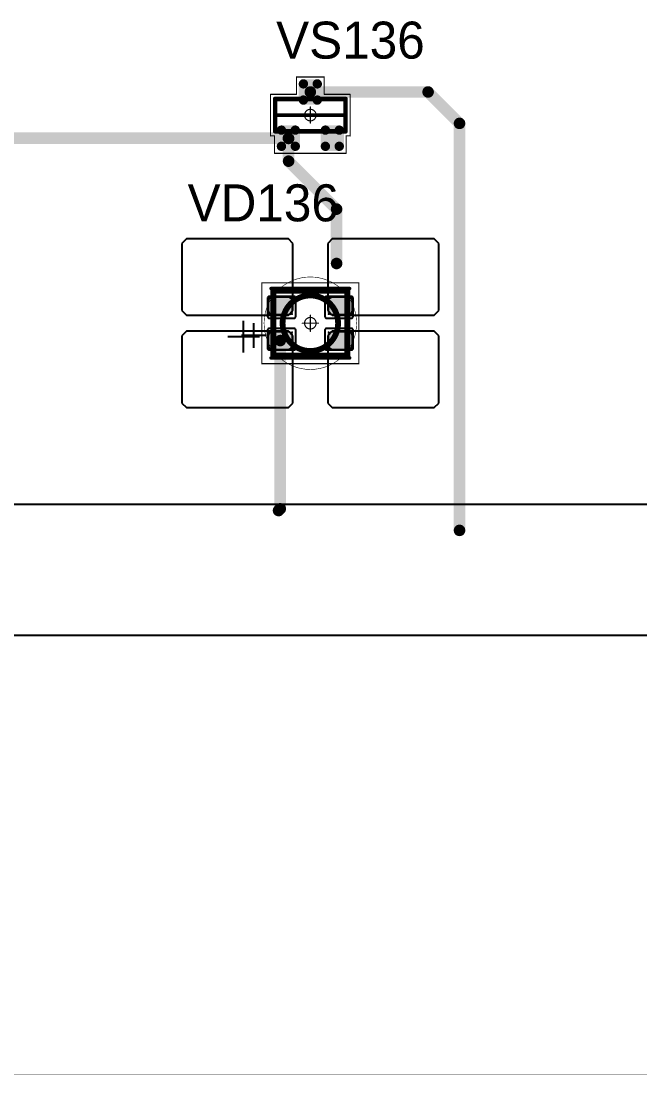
# Model space of a CAD drawing. Header units: millimetres. Extents: x 0 to 400, y 0 to 514.
# Drawn here: x 47.49 to 74.25, y 0 to 45.57 of the extents above; entities that cross this region are included whole.
import ezdxf

# ---------------------------------------------------------------- set-up
doc = ezdxf.new("R2010")
doc.units = ezdxf.units.MM
for name, color, linetype in [('Mechanical10', 56, 'Continuous'), ('Mechanical13', 56, 'Continuous'), ('Mechanical15', 56, 'Continuous'), ('Mechanical2', 216, 'Continuous'), ('TopLayer', 1, 'Continuous'), ('TopOverlay', 2, 'Continuous'), ('TopPaste', 8, 'Continuous'), ('TopSolder', 216, 'Continuous')]:
    doc.layers.add(name, color=color, linetype=linetype)

# ---------------------------------------------------------------- blocks, each defined once
blk = doc.blocks.new('SOT23_46')
at = {"layer": 'Mechanical13', "const_width": 0.2}
for points in [[(-0.7, 1.52), (0.7, 1.52)], [(-0.7, 1.52), (-0.7, -1.52)], [(0.7, 1.52), (0.7, -1.52)], [(-0.7, -1.52), (0.7, -1.52)]]:
    blk.add_lwpolyline(points, dxfattribs=at)
at = {"layer": 'Mechanical13', "const_width": 0.1}
for points in [[(-0.75, 1.52, 1), (-0.65, 1.52, 1)], [(-0.75, 1.52, 1), (-0.65, 1.52, 1)], [(0.65, 1.52, 1), (0.75, 1.52, 1)], [(0.65, 1.52, 1), (0.75, 1.52, 1)], [(-0.75, -1.52, 1), (-0.65, -1.52, 1)], [(-0.75, -1.52, 1), (-0.65, -1.52, 1)], [(0.65, -1.52, 1), (0.75, -1.52, 1)], [(0.65, -1.52, 1), (0.75, -1.52, 1)]]:
    blk.add_lwpolyline(points, format="xyb", close=True, dxfattribs=at)
at = {"layer": 'Mechanical15', "const_width": 0.05}
for points in [[(-1.65, 1.55), (-1.65, -1.55)], [(-1.65, 1.55), (-0.9, 1.55)], [(-0.9, 1.72), (-0.9, 1.55)], [(-0.9, 1.72), (0.9, 1.72)], [(0.9, 1.72), (0.9, 0.6)], [(0.9, 0.6), (1.65, 0.6)], [(1.65, 0.6), (1.65, -0.6)], [(-0.35, 0), (0.35, 0)], [(0, 0.35), (0, -0.35)], [(0.9, -0.6), (1.65, -0.6)], [(0.9, -0.6), (0.9, -1.72)], [(-1.65, -1.55), (-0.9, -1.55)], [(-0.9, -1.55), (-0.9, -1.72)], [(-0.9, -1.72), (0.9, -1.72)]]:
    blk.add_lwpolyline(points, dxfattribs=at)
at = {"layer": 'Mechanical15'}
for points, const_width in [([(-1.662, 1.55, 1), (-1.637, 1.55, 1)], 0.025), ([(-1.662, 1.55, 1), (-1.637, 1.55, 1)], 0.025), ([(-0.913, 1.72, 1), (-0.888, 1.72, 1)], 0.025), ([(-0.913, 1.72, 1), (-0.888, 1.72, 1)], 0.025), ([(-0.913, 1.55, 1), (-0.888, 1.55, 1)], 0.025), ([(-0.913, 1.55, 1), (-0.888, 1.55, 1)], 0.025), ([(0.888, 1.72, 1), (0.913, 1.72, 1)], 0.025), ([(0.888, 1.72, 1), (0.913, 1.72, 1)], 0.025), ([(0.888, 0.6, 1), (0.913, 0.6, 1)], 0.025), ([(0.888, 0.6, 1), (0.913, 0.6, 1)], 0.025), ([(1.637, 0.6, 1), (1.662, 0.6, 1)], 0.025), ([(1.637, 0.6, 1), (1.662, 0.6, 1)], 0.025), ([(-0.362, 0, 1), (-0.337, 0, 1)], 0.025), ([(0.25, 0, 1), (-0.25, 0, 1)], 0.05), ([(-0.262, 0, 1), (-0.238, 0, 1)], 0.025), ([(-0.012, 0.35, 1), (0.012, 0.35, 1)], 0.025), ([(0.238, 0, 1), (0.262, 0, 1)], 0.025), ([(0.337, 0, 1), (0.362, 0, 1)], 0.025), ([(-0.012, -0.35, 1), (0.012, -0.35, 1)], 0.025), ([(0.888, -0.6, 1), (0.913, -0.6, 1)], 0.025), ([(0.888, -0.6, 1), (0.913, -0.6, 1)], 0.025), ([(1.637, -0.6, 1), (1.662, -0.6, 1)], 0.025), ([(1.637, -0.6, 1), (1.662, -0.6, 1)], 0.025), ([(-1.662, -1.55, 1), (-1.637, -1.55, 1)], 0.025), ([(-1.662, -1.55, 1), (-1.637, -1.55, 1)], 0.025), ([(-0.913, -1.55, 1), (-0.888, -1.55, 1)], 0.025), ([(-0.913, -1.55, 1), (-0.888, -1.55, 1)], 0.025), ([(-0.913, -1.72, 1), (-0.888, -1.72, 1)], 0.025), ([(-0.913, -1.72, 1), (-0.888, -1.72, 1)], 0.025), ([(0.888, -1.72, 1), (0.913, -1.72, 1)], 0.025), ([(0.888, -1.72, 1), (0.913, -1.72, 1)], 0.025)]:
    blk.add_lwpolyline(points, format="xyb", close=True, dxfattribs=dict(at, const_width=const_width))
at = {"layer": 'TopLayer', "const_width": 0.1}
for points in [[(-1.4, 1.25, 1), (-1.3, 1.25, 1)], [(-0.7, 1.25, 1), (-0.6, 1.25, 1)], [(-1.4, 0.65, 1), (-1.3, 0.65, 1)], [(-0.7, 0.65, 1), (-0.6, 0.65, 1)], [(0.6, 0.3, 1), (0.7, 0.3, 1)], [(1.3, 0.3, 1), (1.4, 0.3, 1)], [(0.6, -0.3, 1), (0.7, -0.3, 1)], [(1.3, -0.3, 1), (1.4, -0.3, 1)], [(-1.4, -0.65, 1), (-1.3, -0.65, 1)], [(-0.7, -0.65, 1), (-0.6, -0.65, 1)], [(-1.4, -1.25, 1), (-1.3, -1.25, 1)], [(-0.7, -1.25, 1), (-0.6, -1.25, 1)]]:
    blk.add_lwpolyline(points, format="xyb", close=True, dxfattribs=at)
at = {"layer": 'TopLayer'}
for points in [[(-1.45, 1.25), (-1.45, 0.65), (-0.55, 1.25), (-0.55, 0.65)], [(-1.35, 1.35), (-1.35, 0.55), (-0.65, 1.35), (-0.65, 0.55)], [(0.55, 0.3), (0.55, -0.3), (1.45, 0.3), (1.45, -0.3)], [(0.65, 0.4), (0.65, -0.4), (1.35, 0.4), (1.35, -0.4)], [(-1.45, -0.65), (-1.45, -1.25), (-0.55, -0.65), (-0.55, -1.25)], [(-1.35, -0.55), (-1.35, -1.35), (-0.65, -0.55), (-0.65, -1.35)]]:
    blk.add_solid(points, dxfattribs=at)
at = {"layer": 'TopOverlay', "const_width": 0.15}
blk.add_lwpolyline([(0, 1.5), (0, -1.5)], dxfattribs=at)
at = {"layer": 'TopOverlay', "const_width": 0.075}
for points in [[(-0.038, 1.5, 1), (0.038, 1.5, 1)], [(-0.038, -1.5, 1), (0.038, -1.5, 1)]]:
    blk.add_lwpolyline(points, format="xyb", close=True, dxfattribs=at)
at = {"layer": 'TopPaste', "const_width": 0.075}
for points in [[(-1.387, 1.25, 1), (-1.313, 1.25, 1)], [(-0.687, 1.25, 1), (-0.613, 1.25, 1)], [(-1.387, 0.65, 1), (-1.313, 0.65, 1)], [(-0.687, 0.65, 1), (-0.613, 0.65, 1)], [(0.613, 0.3, 1), (0.687, 0.3, 1)], [(1.313, 0.3, 1), (1.387, 0.3, 1)], [(0.613, -0.3, 1), (0.687, -0.3, 1)], [(1.313, -0.3, 1), (1.387, -0.3, 1)], [(-1.387, -0.65, 1), (-1.313, -0.65, 1)], [(-0.687, -0.65, 1), (-0.613, -0.65, 1)], [(-1.387, -1.25, 1), (-1.313, -1.25, 1)], [(-0.687, -1.25, 1), (-0.613, -1.25, 1)]]:
    blk.add_lwpolyline(points, format="xyb", close=True, dxfattribs=at)
at = {"layer": 'TopPaste'}
for points in [[(-1.425, 1.25), (-1.425, 0.65), (-0.575, 1.25), (-0.575, 0.65)], [(-1.35, 1.325), (-1.35, 0.575), (-0.65, 1.325), (-0.65, 0.575)], [(0.575, 0.3), (0.575, -0.3), (1.425, 0.3), (1.425, -0.3)], [(0.65, 0.375), (0.65, -0.375), (1.35, 0.375), (1.35, -0.375)], [(-1.425, -0.65), (-1.425, -1.25), (-0.575, -0.65), (-0.575, -1.25)], [(-1.35, -0.575), (-1.35, -1.325), (-0.65, -0.575), (-0.65, -1.325)]]:
    blk.add_solid(points, dxfattribs=at)
at = {"layer": 'TopSolder', "const_width": 0.202}
for points in [[(-1.451, 1.25, 1), (-1.249, 1.25, 1)], [(-0.751, 1.25, 1), (-0.549, 1.25, 1)], [(-1.451, 0.65, 1), (-1.249, 0.65, 1)], [(-0.751, 0.65, 1), (-0.549, 0.65, 1)], [(0.549, 0.3, 1), (0.751, 0.3, 1)], [(1.249, 0.3, 1), (1.451, 0.3, 1)], [(-1.451, -0.65, 1), (-1.249, -0.65, 1)], [(-0.751, -0.65, 1), (-0.549, -0.65, 1)], [(0.549, -0.3, 1), (0.751, -0.3, 1)], [(1.249, -0.3, 1), (1.451, -0.3, 1)], [(-1.451, -1.25, 1), (-1.249, -1.25, 1)], [(-0.751, -1.25, 1), (-0.549, -1.25, 1)]]:
    blk.add_lwpolyline(points, format="xyb", close=True, dxfattribs=at)
at = {"layer": 'TopSolder'}
for points in [[(-1.35, 1.452), (-1.35, 0.448), (-0.65, 1.452), (-0.65, 0.448)], [(-1.552, 1.25), (-1.552, 0.65), (-0.448, 1.25), (-0.448, 0.65)], [(0.65, 0.502), (0.65, -0.502), (1.35, 0.502), (1.35, -0.502)], [(0.448, 0.3), (0.448, -0.3), (1.552, 0.3), (1.552, -0.3)], [(-1.35, -0.448), (-1.35, -1.452), (-0.65, -0.448), (-0.65, -1.452)], [(-1.552, -0.65), (-1.552, -1.25), (-0.448, -0.65), (-0.448, -1.25)]]:
    blk.add_solid(points, dxfattribs=at)
blk = doc.blocks.new('E65F_219')
at = {"layer": 'Mechanical13'}
for p, q in [((2.441, 1.071), (2.441, 0)), ((1.905, 0.536), (2.976, 0.536))]:
    blk.add_line(p, q, dxfattribs=at)
at = {"layer": 'Mechanical13', "const_width": 0.25}
for points in [[(-1.6, 1.4), (-1.6, -1.4)], [(1.6, 1.4), (-1.6, 1.4)], [(1.6, 1.4), (1.6, -1.4)], [(1.6, -1.4), (-1.6, -1.4)]]:
    blk.add_lwpolyline(points, dxfattribs=at)
at = {"layer": 'Mechanical13'}
for points, const_width in [([(-1.663, 1.4, 1), (-1.538, 1.4, 1)], 0.125), ([(-1.663, 1.4, 1), (-1.538, 1.4, 1)], 0.125), ([(1.537, 1.4, 1), (1.662, 1.4, 1)], 0.125), ([(1.537, 1.4, 1), (1.662, 1.4, 1)], 0.125), ([(1.2, 0, 1), (-1.2, 0, 1)], 0.25), ([(-1.263, 0, 1), (-1.138, 0, 1)], 0.125), ([(1.137, 0, 1), (1.262, 0, 1)], 0.125), ([(-1.663, -1.4, 1), (-1.538, -1.4, 1)], 0.125), ([(-1.663, -1.4, 1), (-1.538, -1.4, 1)], 0.125), ([(1.537, -1.4, 1), (1.662, -1.4, 1)], 0.125), ([(1.537, -1.4, 1), (1.662, -1.4, 1)], 0.125)]:
    blk.add_lwpolyline(points, format="xyb", close=True, dxfattribs=dict(at, const_width=const_width))
at = {"layer": 'Mechanical15', "const_width": 0.05}
for points in [[(2.1, 1.75), (-2.1, 1.75)], [(-2.1, 1.75), (-2.1, -1.75)], [(2.1, 1.75), (2.1, -1.75)], [(0.35, 0), (-0.35, 0)], [(0.35, 0), (-0.35, 0)], [(0, 0.35), (0, -0.35)], [(0, 0.35), (0, -0.35)], [(2.1, -1.75), (-2.1, -1.75)]]:
    blk.add_lwpolyline(points, dxfattribs=at)
at = {"layer": 'Mechanical15'}
for points, const_width in [([(-2.113, 1.75, 1), (-2.088, 1.75, 1)], 0.025), ([(-2.113, 1.75, 1), (-2.088, 1.75, 1)], 0.025), ([(2.087, 1.75, 1), (2.112, 1.75, 1)], 0.025), ([(2.087, 1.75, 1), (2.112, 1.75, 1)], 0.025), ([(-0.363, 0, 1), (-0.338, 0, 1)], 0.025), ([(-0.363, 0, 1), (-0.338, 0, 1)], 0.025), ([(0.25, 0, 1), (-0.25, 0, 1)], 0.05), ([(0.25, 0, 1), (-0.25, 0, 1)], 0.05), ([(-0.263, 0, 1), (-0.238, 0, 1)], 0.025), ([(-0.263, 0, 1), (-0.238, 0, 1)], 0.025), ([(-0.013, 0.35, 1), (0.012, 0.35, 1)], 0.025), ([(-0.013, 0.35, 1), (0.012, 0.35, 1)], 0.025), ([(0.237, 0, 1), (0.262, 0, 1)], 0.025), ([(0.237, 0, 1), (0.262, 0, 1)], 0.025), ([(0.337, 0, 1), (0.362, 0, 1)], 0.025), ([(0.337, 0, 1), (0.362, 0, 1)], 0.025), ([(-0.013, -0.35, 1), (0.012, -0.35, 1)], 0.025), ([(-0.013, -0.35, 1), (0.012, -0.35, 1)], 0.025), ([(-2.113, -1.75, 1), (-2.088, -1.75, 1)], 0.025), ([(-2.113, -1.75, 1), (-2.088, -1.75, 1)], 0.025), ([(2.087, -1.75, 1), (2.112, -1.75, 1)], 0.025), ([(2.087, -1.75, 1), (2.112, -1.75, 1)], 0.025)]:
    blk.add_lwpolyline(points, format="xyb", close=True, dxfattribs=dict(at, const_width=const_width))
at = {"layer": 'TopLayer'}
for p, q in [((-5.35, 3.65), (-5.55, 3.45)), ((-0.95, 3.65), (-5.35, 3.65)), ((-5.35, 3.65), (-5.35, 3.65)), ((-0.75, 3.45), (-0.95, 3.65)), ((0.95, 3.65), (0.75, 3.45)), ((5.35, 3.65), (0.95, 3.65)), ((0.95, 3.65), (0.95, 3.65)), ((5.55, 3.45), (5.35, 3.65)), ((-5.55, 3.45), (-5.55, 3.45)), ((-5.55, 3.45), (-5.55, 0.55)), ((-0.75, 0.55), (-0.75, 3.45)), ((0.75, 3.45), (0.75, 3.45)), ((0.75, 3.45), (0.75, 0.55)), ((5.55, 0.55), (5.55, 3.45)), ((-5.55, 0.55), (-5.35, 0.35)), ((-0.95, 0.35), (-0.75, 0.55)), ((0.75, 0.55), (0.95, 0.35)), ((5.35, 0.35), (5.55, 0.55)), ((-5.35, 0.35), (-0.95, 0.35)), ((0.95, 0.35), (5.35, 0.35)), ((-5.35, -0.35), (-5.55, -0.55)), ((-0.95, -0.35), (-5.35, -0.35)), ((-5.35, -0.35), (-5.35, -0.35)), ((-0.75, -0.55), (-0.95, -0.35)), ((0.95, -0.35), (0.75, -0.55)), ((5.35, -0.35), (0.95, -0.35)), ((0.95, -0.35), (0.95, -0.35)), ((5.55, -0.55), (5.35, -0.35)), ((-5.55, -0.55), (-5.55, -0.55)), ((-5.55, -0.55), (-5.55, -3.45)), ((-0.75, -3.45), (-0.75, -0.55)), ((0.75, -0.55), (0.75, -0.55)), ((0.75, -0.55), (0.75, -3.45)), ((5.55, -3.45), (5.55, -0.55)), ((-5.55, -3.45), (-5.35, -3.65)), ((-0.95, -3.65), (-0.75, -3.45)), ((0.75, -3.45), (0.95, -3.65)), ((5.35, -3.65), (5.55, -3.45)), ((-5.35, -3.65), (-0.95, -3.65)), ((0.95, -3.65), (5.35, -3.65))]:
    blk.add_line(p, q, dxfattribs=at)
at = {"layer": 'TopLayer', "const_width": 0.04}
for points in [[(-1.83, 1.11, 1), (-1.79, 1.11, 1)], [(-0.81, 1.11, 1), (-0.77, 1.11, 1)], [(0.77, 1.11, 1), (0.81, 1.11, 1)], [(1.79, 1.11, 1), (1.83, 1.11, 1)], [(-1.83, 0.39, 1), (-1.79, 0.39, 1)], [(-0.81, 0.39, 1), (-0.77, 0.39, 1)], [(0.77, 0.39, 1), (0.81, 0.39, 1)], [(1.79, 0.39, 1), (1.83, 0.39, 1)], [(-1.83, -0.39, 1), (-1.79, -0.39, 1)], [(-0.81, -0.39, 1), (-0.77, -0.39, 1)], [(0.77, -0.39, 1), (0.81, -0.39, 1)], [(1.79, -0.39, 1), (1.83, -0.39, 1)], [(-1.83, -1.11, 1), (-1.79, -1.11, 1)], [(-0.81, -1.11, 1), (-0.77, -1.11, 1)], [(0.77, -1.11, 1), (0.81, -1.11, 1)], [(1.79, -1.11, 1), (1.83, -1.11, 1)]]:
    blk.add_lwpolyline(points, format="xyb", close=True, dxfattribs=at)
at = {"layer": 'TopLayer'}
for points in [[(-1.85, 1.11), (-1.85, 0.39), (-0.75, 1.11), (-0.75, 0.39)], [(-1.81, 1.15), (-1.81, 0.35), (-0.79, 1.15), (-0.79, 0.35)], [(0.75, 1.11), (0.75, 0.39), (1.85, 1.11), (1.85, 0.39)], [(0.79, 1.15), (0.79, 0.35), (1.81, 1.15), (1.81, 0.35)], [(-1.85, -0.39), (-1.85, -1.11), (-0.75, -0.39), (-0.75, -1.11)], [(-1.81, -0.35), (-1.81, -1.15), (-0.79, -0.35), (-0.79, -1.15)], [(0.75, -0.39), (0.75, -1.11), (1.85, -0.39), (1.85, -1.11)], [(0.79, -0.35), (0.79, -1.15), (1.81, -0.35), (1.81, -1.15)]]:
    blk.add_solid(points, dxfattribs=at)
at = {"layer": 'TopOverlay'}
for p, q in [((2.886, 1.271), (2.886, -0.1)), ((2.2, 0.586), (3.571, 0.586))]:
    blk.add_line(p, q, dxfattribs=at)
at = {"layer": 'TopOverlay', "const_width": 0.15}
for points in [[(1.7, 1.5), (-1.7, 1.5)], [(1.7, -1.5), (-1.7, -1.5)]]:
    blk.add_lwpolyline(points, dxfattribs=at)
at = {"layer": 'TopOverlay', "const_width": 0.075}
for points in [[(-1.738, 1.5, 1), (-1.663, 1.5, 1)], [(1.662, 1.5, 1), (1.737, 1.5, 1)], [(-1.738, -1.5, 1), (-1.663, -1.5, 1)], [(1.662, -1.5, 1), (1.737, -1.5, 1)]]:
    blk.add_lwpolyline(points, format="xyb", close=True, dxfattribs=at)
at = {"layer": 'TopPaste'}
for p, q in [((-1.814, 1.011), (-1.829, 0.938)), ((-1.829, 0.938), (-1.829, 0.562)), ((-1.773, 1.073), (-1.814, 1.011)), ((-1.711, 1.114), (-1.773, 1.073)), ((-1.638, 1.129), (-1.711, 1.114)), ((-0.963, 1.129), (-1.638, 1.129)), ((-0.889, 1.114), (-0.963, 1.129)), ((-0.827, 1.073), (-0.889, 1.114)), ((-0.786, 1.011), (-0.827, 1.073)), ((-0.771, 0.938), (-0.786, 1.011)), ((-0.771, 0.562), (-0.771, 0.938)), ((0.786, 1.011), (0.771, 0.938)), ((0.771, 0.938), (0.771, 0.562)), ((0.827, 1.073), (0.786, 1.011)), ((0.889, 1.114), (0.827, 1.073)), ((0.962, 1.129), (0.889, 1.114)), ((1.637, 1.129), (0.962, 1.129)), ((1.711, 1.114), (1.637, 1.129)), ((1.773, 1.073), (1.711, 1.114)), ((1.814, 1.011), (1.773, 1.073)), ((1.829, 0.938), (1.814, 1.011)), ((1.829, 0.562), (1.829, 0.938)), ((-1.829, 0.562), (-1.814, 0.489)), ((-1.814, 0.489), (-1.773, 0.427)), ((-0.827, 0.427), (-0.786, 0.489)), ((-0.786, 0.489), (-0.771, 0.562)), ((0.771, 0.562), (0.786, 0.489)), ((0.786, 0.489), (0.827, 0.427)), ((1.773, 0.427), (1.814, 0.489)), ((1.814, 0.489), (1.829, 0.562)), ((-1.773, 0.427), (-1.711, 0.386)), ((-1.711, 0.386), (-1.638, 0.371)), ((-1.638, 0.371), (-0.963, 0.371)), ((-0.963, 0.371), (-0.889, 0.386)), ((-0.889, 0.386), (-0.827, 0.427)), ((0.827, 0.427), (0.889, 0.386)), ((0.889, 0.386), (0.962, 0.371)), ((0.962, 0.371), (1.637, 0.371)), ((1.637, 0.371), (1.711, 0.386)), ((1.711, 0.386), (1.773, 0.427)), ((-1.773, -0.427), (-1.814, -0.489)), ((-1.711, -0.386), (-1.773, -0.427)), ((-1.638, -0.371), (-1.711, -0.386)), ((-0.963, -0.371), (-1.638, -0.371)), ((-0.889, -0.386), (-0.963, -0.371)), ((-0.827, -0.427), (-0.889, -0.386)), ((-0.786, -0.489), (-0.827, -0.427)), ((0.827, -0.427), (0.786, -0.489)), ((0.889, -0.386), (0.827, -0.427)), ((0.962, -0.371), (0.889, -0.386)), ((1.637, -0.371), (0.962, -0.371)), ((1.711, -0.386), (1.637, -0.371)), ((1.773, -0.427), (1.711, -0.386)), ((1.814, -0.489), (1.773, -0.427)), ((-1.814, -0.489), (-1.829, -0.563)), ((-1.829, -0.563), (-1.829, -0.938)), ((-0.771, -0.563), (-0.786, -0.489)), ((-0.771, -0.938), (-0.771, -0.563)), ((0.786, -0.489), (0.771, -0.563)), ((0.771, -0.563), (0.771, -0.938)), ((1.829, -0.563), (1.814, -0.489)), ((1.829, -0.938), (1.829, -0.563)), ((-1.829, -0.938), (-1.814, -1.011)), ((-1.814, -1.011), (-1.773, -1.073)), ((-1.773, -1.073), (-1.711, -1.114)), ((-1.711, -1.114), (-1.638, -1.129)), ((-1.638, -1.129), (-0.963, -1.129)), ((-0.963, -1.129), (-0.889, -1.114)), ((-0.889, -1.114), (-0.827, -1.073)), ((-0.827, -1.073), (-0.786, -1.011)), ((-0.786, -1.011), (-0.771, -0.938)), ((0.771, -0.938), (0.786, -1.011)), ((0.786, -1.011), (0.827, -1.073)), ((0.827, -1.073), (0.889, -1.114)), ((0.889, -1.114), (0.962, -1.129)), ((0.962, -1.129), (1.637, -1.129)), ((1.637, -1.129), (1.711, -1.114)), ((1.711, -1.114), (1.773, -1.073)), ((1.773, -1.073), (1.814, -1.011)), ((1.814, -1.011), (1.829, -0.938))]:
    blk.add_line(p, q, dxfattribs=at)
at = {"layer": 'TopSolder'}
for p, q in [((-1.842, 1.129), (-1.85, 1.111)), ((-1.85, 1.111), (-1.85, 1.101)), ((-1.85, 1.101), (-1.85, 1.101)), ((-1.85, 1.101), (-1.85, 0.301)), ((-1.828, 1.143), (-1.842, 1.129)), ((-1.81, 1.151), (-1.828, 1.143)), ((-1.8, 1.151), (-1.81, 1.151)), ((-0.7, 1.151), (-1.8, 1.151)), ((-0.685, 1.151), (-0.7, 1.151)), ((-0.7, 1.151), (-0.7, 1.151)), ((-0.658, 1.139), (-0.685, 1.151)), ((-0.636, 1.118), (-0.658, 1.139)), ((-0.625, 1.09), (-0.636, 1.118)), ((-0.625, 1.076), (-0.625, 1.09)), ((-0.625, 0.301), (-0.625, 1.076)), ((0.636, 1.118), (0.625, 1.09)), ((0.625, 1.09), (0.625, 1.076)), ((0.625, 1.076), (0.625, 1.076)), ((0.625, 1.076), (0.625, 0.301)), ((0.657, 1.139), (0.636, 1.118)), ((0.685, 1.151), (0.657, 1.139)), ((0.7, 1.151), (0.685, 1.151)), ((1.8, 1.151), (0.7, 1.151)), ((1.81, 1.151), (1.8, 1.151)), ((1.8, 1.151), (1.8, 1.151)), ((1.828, 1.143), (1.81, 1.151)), ((1.842, 1.129), (1.828, 1.143)), ((1.85, 1.111), (1.842, 1.129)), ((1.85, 1.101), (1.85, 1.111)), ((1.85, 0.301), (1.85, 1.101)), ((-1.85, 0.301), (-1.85, 0.286)), ((-1.85, 0.286), (-1.839, 0.258)), ((-1.839, 0.258), (-1.818, 0.237)), ((-1.818, 0.237), (-1.79, 0.226)), ((-1.79, 0.226), (-1.775, 0.226)), ((-1.775, 0.226), (-1.775, 0.226)), ((-1.775, 0.226), (-0.7, 0.226)), ((-0.7, 0.226), (-0.685, 0.226)), ((-0.685, 0.226), (-0.658, 0.237)), ((-0.658, 0.237), (-0.636, 0.258)), ((-0.636, 0.258), (-0.625, 0.286)), ((-0.625, 0.286), (-0.625, 0.301)), ((-0.625, 0.301), (-0.625, 0.301)), ((0.625, 0.301), (0.625, 0.286)), ((0.625, 0.286), (0.636, 0.258)), ((0.636, 0.258), (0.657, 0.237)), ((0.657, 0.237), (0.685, 0.226)), ((0.685, 0.226), (0.7, 0.226)), ((0.7, 0.226), (0.7, 0.226)), ((0.7, 0.226), (1.775, 0.226)), ((1.775, 0.226), (1.79, 0.226)), ((1.79, 0.226), (1.817, 0.237)), ((1.817, 0.237), (1.839, 0.258)), ((1.839, 0.258), (1.85, 0.286)), ((1.85, 0.286), (1.85, 0.301)), ((1.85, 0.301), (1.85, 0.301)), ((-1.839, -0.257), (-1.85, -0.285)), ((-1.85, -0.285), (-1.85, -0.299)), ((-1.85, -0.299), (-1.85, -0.299)), ((-1.85, -0.299), (-1.85, -1.099)), ((-1.818, -0.236), (-1.839, -0.257)), ((-1.79, -0.224), (-1.818, -0.236)), ((-1.775, -0.224), (-1.79, -0.224)), ((-0.7, -0.224), (-1.775, -0.224)), ((-0.685, -0.224), (-0.7, -0.224)), ((-0.7, -0.224), (-0.7, -0.224)), ((-0.658, -0.236), (-0.685, -0.224)), ((-0.636, -0.257), (-0.658, -0.236)), ((-0.625, -0.285), (-0.636, -0.257)), ((-0.625, -0.299), (-0.625, -0.285)), ((-0.625, -1.074), (-0.625, -0.299)), ((0.636, -0.257), (0.625, -0.285)), ((0.625, -0.285), (0.625, -0.299)), ((0.625, -0.299), (0.625, -0.299)), ((0.625, -0.299), (0.625, -1.074)), ((0.657, -0.236), (0.636, -0.257)), ((0.685, -0.224), (0.657, -0.236)), ((0.7, -0.224), (0.685, -0.224)), ((1.775, -0.224), (0.7, -0.224)), ((1.79, -0.224), (1.775, -0.224)), ((1.775, -0.224), (1.775, -0.224)), ((1.817, -0.236), (1.79, -0.224)), ((1.839, -0.257), (1.817, -0.236)), ((1.85, -0.285), (1.839, -0.257)), ((1.85, -0.299), (1.85, -0.285)), ((1.85, -1.099), (1.85, -0.299)), ((-1.85, -1.099), (-1.85, -1.109)), ((-1.85, -1.109), (-1.842, -1.128)), ((-1.842, -1.128), (-1.828, -1.142)), ((-1.828, -1.142), (-1.81, -1.149)), ((-1.81, -1.149), (-1.8, -1.149)), ((-1.8, -1.149), (-0.7, -1.149)), ((-1.8, -1.149), (-1.8, -1.149)), ((-0.7, -1.149), (-0.685, -1.149)), ((-0.685, -1.149), (-0.658, -1.138)), ((-0.658, -1.138), (-0.636, -1.117)), ((-0.636, -1.117), (-0.625, -1.089)), ((-0.625, -1.089), (-0.625, -1.074)), ((-0.625, -1.074), (-0.625, -1.074)), ((0.625, -1.074), (0.625, -1.089)), ((0.625, -1.089), (0.636, -1.117)), ((0.636, -1.117), (0.657, -1.138)), ((0.657, -1.138), (0.685, -1.149)), ((0.685, -1.149), (0.7, -1.149)), ((0.7, -1.149), (1.8, -1.149)), ((0.7, -1.149), (0.7, -1.149)), ((1.8, -1.149), (1.81, -1.149)), ((1.81, -1.149), (1.828, -1.142)), ((1.828, -1.142), (1.842, -1.128)), ((1.842, -1.128), (1.85, -1.109)), ((1.85, -1.109), (1.85, -1.099)), ((1.85, -1.099), (1.85, -1.099))]:
    blk.add_line(p, q, dxfattribs=at)

msp = doc.modelspace()

# ---------------------------------------------------------------- linework, layer by layer
at = {"layer": 'Mechanical10', "const_width": 0.01}
msp.add_lwpolyline([(0, 0), (400, 0)], dxfattribs=at)
at = {"layer": 'Mechanical2'}
for points, const_width in [([(62, 32.5, 1), (58, 32.5, 1)], 0.0254), ([(60, 34.5, 1), (60, 34.5, 1)], 0.0005), ([(57.994, 32.5, 1), (58.006, 32.5, 1)], 0.0127), ([(58, 32.5, 1), (58, 32.5, 1)], 0.0005), ([(61.994, 32.5, 1), (62.006, 32.5, 1)], 0.0127), ([(62, 32.5, 1), (62, 32.5, 1)], 0.0005), ([(60, 30.5, 1), (60, 30.5, 1)], 0.0005)]:
    msp.add_lwpolyline(points, format="xyb", close=True, dxfattribs=dict(at, const_width=const_width))
at = {"layer": 'Mechanical2', "const_width": 0.001}
for points in [[(60, 30.5), (60, 34.5)], [(58, 32.5), (62, 32.5)]]:
    msp.add_lwpolyline(points, dxfattribs=at)
at = {"layer": 'TopLayer'}
for p, q in [((12.5, 24.675), (387.5, 24.675)), ((394, 19), (6, 19))]:
    msp.add_line(p, q, dxfattribs=at)
at = {"layer": 'TopLayer', "const_width": 0.5}
for points in [[(60, 42.5), (65.092, 42.5)], [(65.092, 42.5), (66.45, 41.142)], [(66.45, 23.542), (66.45, 41.142)], [(46.5, 40.5), (59.05, 40.5)], [(59.06, 39.508), (59.06, 40.49)], [(59.06, 39.508), (61.135, 37.433)], [(61.135, 35.083), (61.135, 37.433)], [(58.7, 24.475), (58.7, 31.75)], [(58.625, 24.4), (58.7, 24.475)]]:
    msp.add_lwpolyline(points, dxfattribs=at)
at = {"layer": 'TopLayer', "const_width": 0.25}
for points in [[(59.875, 42.5, 1), (60.125, 42.5, 1)], [(64.967, 42.5, 1), (65.217, 42.5, 1)], [(64.967, 42.5, 1), (65.217, 42.5, 1)], [(66.325, 41.142, 1), (66.575, 41.142, 1)], [(66.325, 41.142, 1), (66.575, 41.142, 1)], [(58.925, 40.5, 1), (59.175, 40.5, 1)], [(58.935, 40.49, 1), (59.185, 40.49, 1)], [(58.935, 39.508, 1), (59.185, 39.508, 1)], [(58.935, 39.508, 1), (59.185, 39.508, 1)], [(61.01, 37.433, 1), (61.26, 37.433, 1)], [(61.01, 37.433, 1), (61.26, 37.433, 1)], [(61.01, 35.083, 1), (61.26, 35.083, 1)], [(58.575, 31.75, 1), (58.825, 31.75, 1)], [(58.5, 24.4, 1), (58.75, 24.4, 1)], [(58.575, 24.475, 1), (58.825, 24.475, 1)], [(58.575, 24.475, 1), (58.825, 24.475, 1)], [(66.325, 23.542, 1), (66.575, 23.542, 1)]]:
    msp.add_lwpolyline(points, format="xyb", close=True, dxfattribs=at)

# ---------------------------------------------------------------- block references
for name, p, rotation in [('SOT23_46', (60, 41.5), 90), ('E65F_219', (60, 32.5), 180)]:
    msp.add_blockref(name, p, dxfattribs=dict(rotation=rotation))

# ---------------------------------------------------------------- texts
at = {"layer": 'TopOverlay'}
for s, p in [('VS136', (58.522, 43.942)), ('VD136', (54.693, 36.906))]:
    msp.add_text(s, height=1.6, dxfattribs=at).set_placement(p)

doc.saveas('drawing.dxf')
